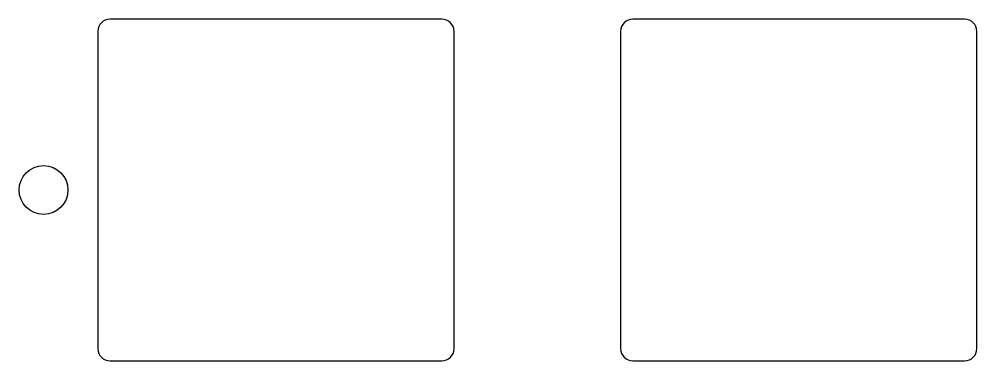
# Model space of a CAD drawing. Header units: millimetres. Extents: x -8.1 to 31.1, y -64.1 to -50.2.
import ezdxf

# ---------------------------------------------------------------- set-up
doc = ezdxf.new("R2010")
doc.units = ezdxf.units.MM
doc.header["$MEASUREMENT"] = 0

msp = doc.modelspace()

# ---------------------------------------------------------------- linework, layer by layer
for points in [[(-4.91875, -50.65), (-4.91875, -63.65, 0.41421239), (-4.41875, -64.15), (9.18125, -64.15, 0.41421356), (9.68125, -63.65), (9.68125, -50.65, 0.41421356), (9.18125, -50.15), (-4.41875, -50.15, 0.41421239)], [(16.5125, -50.65), (16.5125, -63.65, 0.41421239), (17.0125, -64.15), (30.6125, -64.15, 0.41421356), (31.1125, -63.65), (31.1125, -50.65, 0.41421356), (30.6125, -50.15), (17.0125, -50.15, 0.41421239)]]:
    msp.add_lwpolyline(points, format="xyb", close=True)
msp.add_circle((-7.14375, -57.15), 1)

doc.saveas('drawing.dxf')
